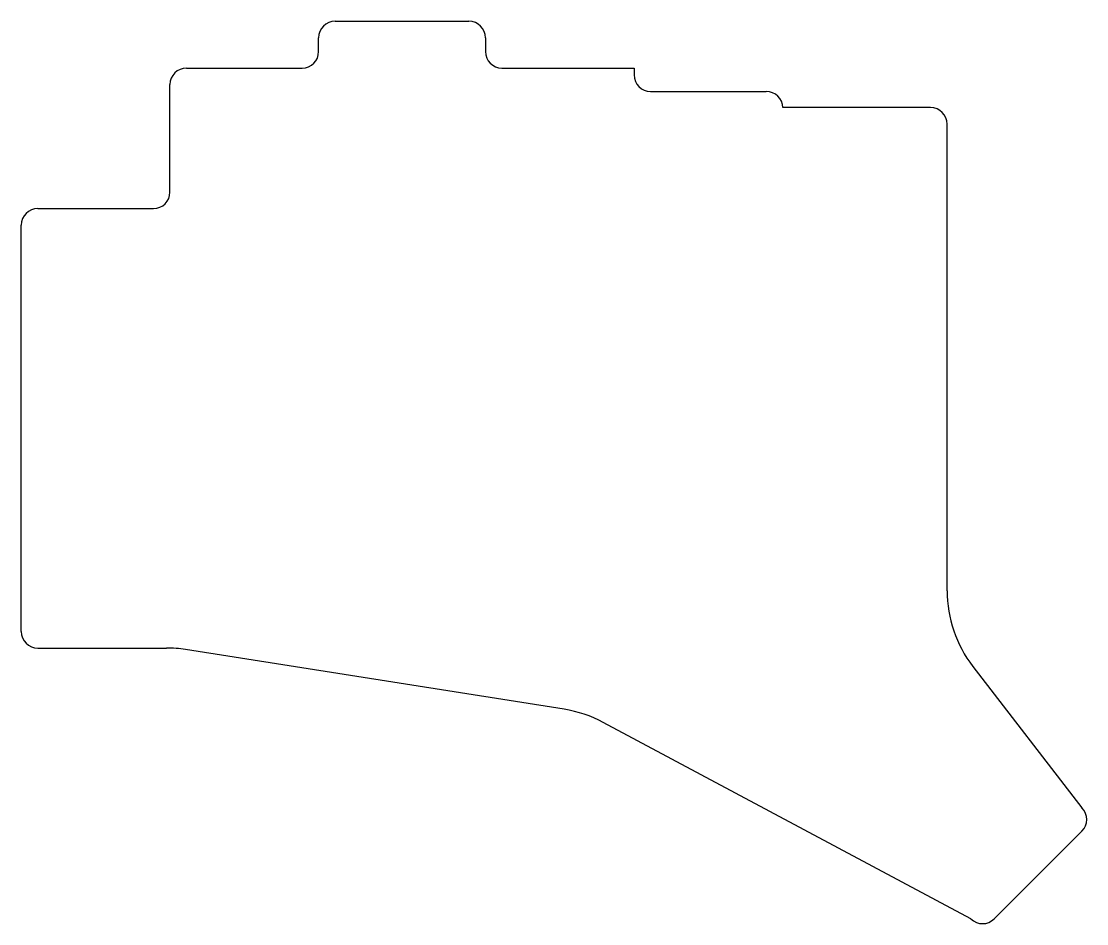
# Model space of a CAD drawing. Header units: millimetres. Extents: x 58 to 187, y 7 to 116.
import ezdxf

# ---------------------------------------------------------------- set-up
doc = ezdxf.new("R2010")
doc.units = ezdxf.units.MM

msp = doc.modelspace()

# ---------------------------------------------------------------- linework, layer by layer
for p, q in [((95.9, 116.27), (112.1, 116.27)), ((93.9, 112.6), (93.9, 114.27)), ((114.1, 114.27), (114.1, 112.6)), ((77.9, 110.6), (91.9, 110.6)), ((116.1, 110.6), (132.1, 110.6)), ((132.1, 110.6), (132.1, 109.77)), ((75.9, 95.6), (75.9, 108.6)), ((134.1, 107.77), (148.1, 107.77)), ((168, 105.82), (150.1, 105.82)), ((170, 47.34), (170, 103.82)), ((59.9, 93.6), (73.9, 93.6)), ((57.9, 42.4), (57.9, 91.6)), ((59.9, 40.4), (75.46, 40.4)), ((123.64, 32.99), (77.8, 40.22)), ((173.12, 38.18), (186.31, 21.06)), ((172.88, 7.62), (128.37, 31.4)), ((175.7, 7.62), (186.31, 18.23))]:
    msp.add_line(p, q)
for centre, radius, start, end in [((95.9, 114.27), 2, 90, 180), ((112.1, 114.27), 2, 0, 90), ((91.9, 112.6), 2, 270, 0), ((116.1, 112.6), 2, 180, 270), ((77.9, 108.6), 2, 90, 180), ((134.1, 109.77), 2, 180, 270), ((148.1, 105.77), 2, 1.4325, 90), ((168, 103.82), 2, 0, 90), ((73.9, 95.6), 2, 270, 0), ((59.9, 91.6), 2, 90, 180), ((185, 47.34), 15, 180, 217.6115), ((59.9, 42.4), 2, 180, 270), ((75.46, 25.4), 15, 81.0386, 90), ((121.3, 18.17), 15, 61.8843, 81.0386), ((184.9, 19.64), 2, 315, 45), ((174.29, 9.04), 2, 225, 315)]:
    msp.add_arc(centre, radius, start, end)

doc.saveas('drawing.dxf')
